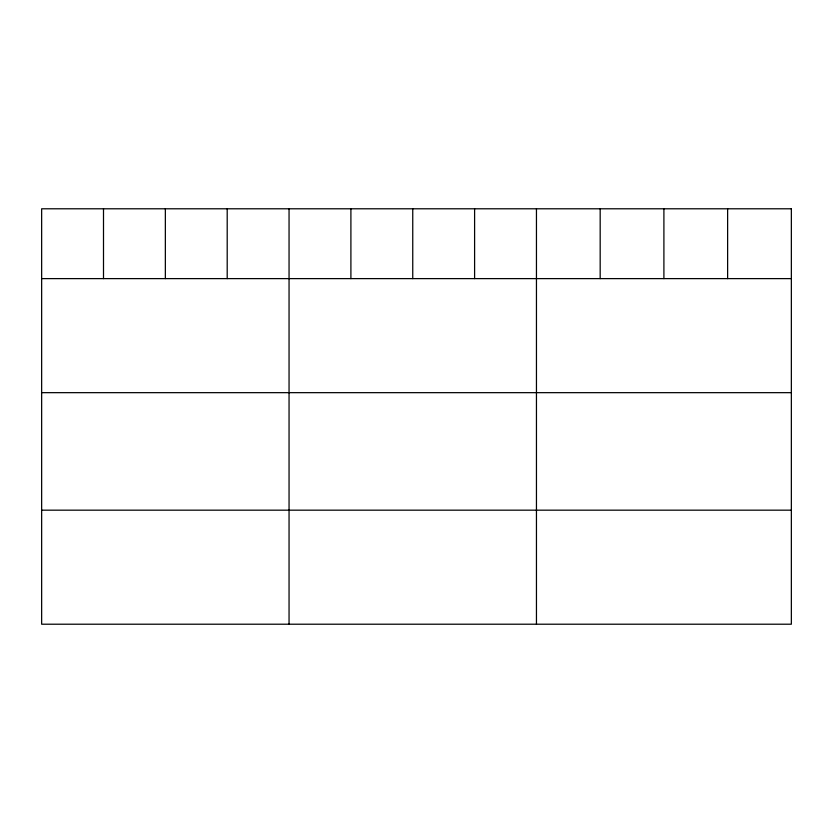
<?xml version="1.0" encoding="UTF-8"?>
<svg xmlns="http://www.w3.org/2000/svg" width="833" height="833" viewBox="0 0 833 833"><rect width="100%" height="100%" fill="white"/><g stroke="black" fill="none" stroke-linecap="round" stroke-linejoin="round"><path stroke-width="1.25" d="M41.65 278.618L791.35 278.618M41.65 392.666L791.35 392.666M41.65 510.171L791.35 510.171M727.625 208.791L727.625 278.618M663.901 208.791L663.901 278.618M600.177 208.791L600.177 278.618M536.452 208.791L536.452 624.209M474.602 208.791L474.602 278.618M412.751 208.791L412.751 278.618M350.901 208.791L350.901 278.618M289.051 208.791L289.051 624.209M227.201 208.791L227.201 278.618M165.351 208.791L165.351 278.618M103.5 208.791L103.5 278.618M791.35 208.791L41.65 208.791L41.65 624.209L791.35 624.209L791.35 208.791"/></g></svg>
